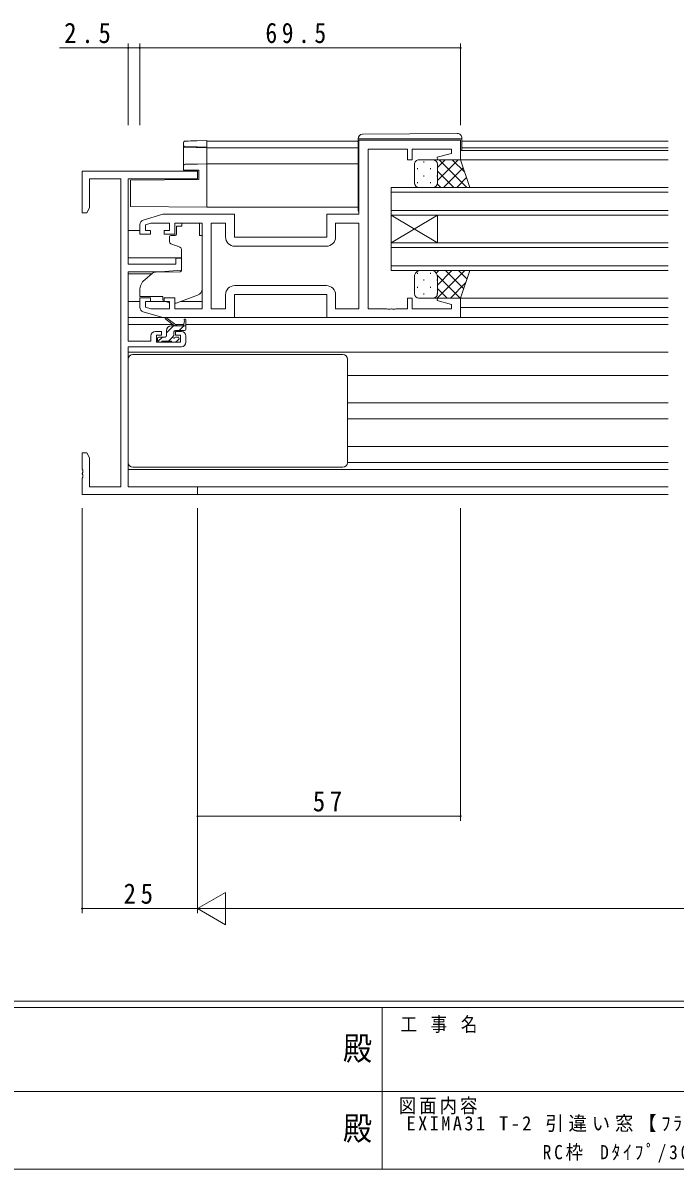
# Model space of a CAD drawing. Units: millimetres on the paper. Extents: x -397 to 397, y -282 to 282.
# Drawn here: x -86.7 to 54.6, y -282.1 to -33.9 of the extents above; entities that cross this region are included whole.
import ezdxf
from ezdxf.enums import TextEntityAlignment as Align

# ---------------------------------------------------------------- set-up
doc = ezdxf.new("R2010")
doc.units = ezdxf.units.MM
for name, color, linetype, lineweight in [('0-1_YKK_ZWAK', 7, 'Continuous', 18), ('0-3_YKK_11', 7, 'Continuous', 18), ('0-4_YKK_12', 2, 'Continuous', 18), ('0-5_YKK_13', 4, 'Continuous', 18), ('0-6_YKK_D', 6, 'Continuous', 18)]:
    doc.layers.add(name, color=color, linetype=linetype, lineweight=lineweight)
doc.layers.add('0-2_USER1', color=7, linetype='Continuous')
doc.styles.add('ＭＳ ゴシック', font='')
doc.styles.get('ＭＳ ゴシック').set_extended_font_data('MS Gothic')

msp = doc.modelspace()

# ---------------------------------------------------------------- linework, layer by layer
at = {"layer": '0-1_YKK_ZWAK'}
for p, q in [((376.092, -245.688), (-393.908, -245.688)), ((338.292, -247.088), (-393.908, -247.088)), ((-8.908, -247.088), (-8.908, -282.088)), ((-136.308, -265.287), (-7.508, -265.287)), ((-7.508, -265.287), (121.292, -265.287)), ((-393.908, -282.088), (338.292, -282.088))]:
    msp.add_line(p, q, dxfattribs=at)
at = {"layer": '0-3_YKK_11'}
for p, q in [((-13.908, -59.29), (-13.908, -75.29)), ((8.092, -59.29), (-13.908, -59.29)), ((8.092, -63.49), (8.092, -59.29)), ((-11.908, -61.22), (-3.408, -61.22)), ((-11.908, -95.76), (-11.908, -61.22)), ((-3.408, -61.22), (-3.408, -63.49)), ((-2.408, -61.22), (6.162, -61.22)), ((-2.408, -63.49), (-2.408, -61.22)), ((6.162, -61.22), (6.162, -62.137)), ((-3.408, -63.49), (-2.408, -63.49)), ((6.162, -62.137), (3.063, -62.968)), ((3.063, -62.968), (3.131, -63.49)), ((3.131, -63.49), (8.092, -63.49)), ((-73.908, -65.99), (-73.908, -74.99)), ((-48.908, -65.99), (-73.908, -65.99)), ((-48.908, -67.62), (-48.908, -65.99)), ((-72.278, -67.62), (-65.538, -67.62)), ((-72.278, -73.899), (-72.278, -67.62)), ((-65.538, -67.62), (-65.538, -134.36)), ((-63.908, -67.62), (-48.908, -67.62)), ((-63.908, -86.09), (-63.908, -67.62)), ((-72.908, -74.99), (-72.278, -73.899)), ((-73.908, -74.99), (-72.908, -74.99)), ((-56.408, -75.29), (-60.696, -76.576)), ((-40.908, -75.29), (-56.408, -75.29)), ((-40.908, -80.29), (-40.908, -75.29)), ((-20.908, -75.29), (-20.908, -80.29)), ((-13.908, -75.29), (-20.908, -75.29)), ((-61.408, -77.534), (-61.408, -79.59)), ((-60.208, -77.579), (-59.013, -77.22)), ((-60.208, -78.79), (-60.208, -77.579)), ((-59.108, -78.79), (-60.208, -78.79)), ((-59.108, -79.59), (-59.108, -78.79)), ((-59.013, -77.22), (-55.008, -77.22)), ((-56.108, -78.79), (-56.108, -79.59)), ((-55.008, -78.79), (-56.108, -78.79)), ((-55.008, -77.22), (-55.008, -78.79)), ((-53.808, -77.22), (-47.908, -77.22)), ((-53.808, -79.59), (-53.808, -77.22)), ((-47.908, -77.22), (-47.908, -95.76)), ((-45.978, -77.22), (-45.978, -95.76)), ((-42.838, -77.22), (-45.978, -77.22)), ((-42.838, -80.22), (-42.838, -77.22)), ((-18.978, -77.22), (-18.978, -80.22)), ((-13.908, -77.22), (-18.978, -77.22)), ((-13.908, -95.76), (-13.908, -77.22)), ((-61.408, -79.59), (-59.108, -79.59)), ((-56.108, -79.59), (-53.808, -79.59)), ((-20.908, -80.29), (-40.908, -80.29)), ((-20.978, -82.22), (-40.838, -82.22)), ((-20.978, -82.22), (-40.838, -82.22)), ((-53.608, -86.09), (-63.908, -86.09)), ((-53.608, -84.79), (-53.608, -86.09)), ((-52.408, -84.79), (-53.608, -84.79)), ((-52.408, -87.396), (-52.408, -84.79)), ((-63.908, -87.79), (-56.908, -87.79)), ((-63.908, -102.79), (-63.908, -87.79)), ((-56.908, -87.79), (-52.408, -87.396)), ((-40.838, -90.76), (-20.978, -90.76)), ((-61.408, -93.39), (-61.408, -95.446)), ((-59.108, -93.39), (-61.408, -93.39)), ((-60.208, -94.19), (-59.108, -94.19)), ((-60.208, -95.402), (-60.208, -94.19)), ((-59.108, -94.19), (-59.108, -93.39)), ((-56.108, -93.39), (-56.108, -94.19)), ((-53.808, -93.39), (-56.108, -93.39)), ((-56.108, -94.19), (-55.008, -94.19)), ((-55.008, -94.19), (-55.008, -95.76)), ((-53.808, -95.76), (-53.808, -93.39)), ((-42.838, -95.76), (-42.838, -92.76)), ((-40.908, -92.69), (-20.908, -92.69)), ((-40.908, -97.69), (-40.908, -92.69)), ((-20.908, -92.69), (-20.908, -97.69)), ((-18.978, -92.76), (-18.978, -95.76)), ((-3.408, -93.49), (-3.408, -95.76)), ((-2.408, -93.49), (-3.408, -93.49)), ((-2.408, -95.76), (-2.408, -93.49)), ((3.131, -93.49), (3.063, -94.013)), ((3.063, -94.013), (6.162, -94.843)), ((8.092, -93.49), (3.131, -93.49)), ((8.092, -97.69), (8.092, -93.49)), ((-60.696, -96.404), (-56.408, -97.69)), ((-59.013, -95.76), (-60.208, -95.402)), ((-55.008, -95.76), (-59.013, -95.76)), ((-47.908, -95.76), (-53.808, -95.76)), ((-45.978, -95.76), (-42.838, -95.76)), ((-18.978, -95.76), (-13.908, -95.76)), ((-7.866, -95.76), (-11.908, -95.76)), ((-7.683, -95.88), (-7.866, -95.76)), ((-7.133, -95.88), (-7.683, -95.88)), ((-6.95, -95.76), (-7.133, -95.88)), ((-6.866, -95.76), (-6.95, -95.76)), ((-6.683, -95.88), (-6.866, -95.76)), ((-6.133, -95.88), (-6.683, -95.88)), ((-5.95, -95.76), (-6.133, -95.88)), ((-3.408, -95.76), (-5.95, -95.76)), ((6.162, -95.76), (-2.408, -95.76)), ((6.162, -94.843), (6.162, -95.76)), ((-56.408, -97.69), (-40.908, -97.69)), ((-20.908, -97.69), (8.092, -97.69)), ((-59.008, -101.69), (-59.008, -102.79)), ((-56.708, -100.69), (-58.008, -100.69)), ((-57.808, -101.49), (-56.708, -101.49)), ((-57.808, -102.99), (-57.808, -101.49)), ((-56.708, -101.49), (-56.708, -100.69)), ((-53.708, -100.69), (-53.708, -101.49)), ((-52.408, -100.69), (-53.708, -100.69)), ((-53.708, -101.49), (-52.608, -101.49)), ((-52.608, -101.49), (-52.608, -102.99)), ((-51.408, -102.99), (-51.408, -101.69)), ((-59.008, -102.79), (-63.908, -102.79)), ((-63.908, -103.99), (-52.408, -103.99)), ((-63.908, -134.36), (-63.908, -103.99)), ((-52.608, -102.99), (-57.808, -102.99)), ((-73.908, -126.99), (-73.908, -130.532)), ((-72.908, -126.99), (-73.908, -126.99)), ((-72.278, -128.081), (-72.908, -126.99)), ((-72.278, -134.36), (-72.278, -128.081)), ((-73.908, -130.532), (-73.788, -130.715)), ((-73.788, -131.265), (-73.908, -131.448)), ((-73.908, -131.448), (-73.908, -131.532)), ((-73.908, -131.532), (-73.788, -131.715)), ((-73.788, -130.715), (-73.788, -131.265)), ((-73.788, -132.265), (-73.908, -132.448)), ((-73.908, -132.448), (-73.908, -135.99)), ((-73.788, -131.715), (-73.788, -132.265)), ((-73.908, -135.99), (-48.908, -135.99)), ((-65.538, -134.36), (-72.278, -134.36)), ((-48.908, -134.36), (-63.908, -134.36)), ((-48.908, -135.99), (-48.908, -134.36))]:
    msp.add_line(p, q, dxfattribs=at)
for centre, radius, start, end in [((-60.408, -77.534), 1, 106.69926, 180.00004), ((-40.838, -80.22), 2, 180.00001, 269.99999), ((-20.978, -80.22), 2, 270.00001, 359.99999), ((-40.838, -92.76), 2, 90.00001, 179.99999), ((-20.978, -92.76), 2, 0.00001, 89.99999), ((-60.408, -95.446), 1, 179.99996, 253.30074), ((-58.008, -101.69), 1, 90.00001, 179.99999), ((-52.408, -101.69), 1, 0.00001, 89.99999), ((-52.408, -102.99), 1, 270.00001, 359.99999)]:
    msp.add_arc(centre, radius, start, end, dxfattribs=at)
at = {"layer": '0-4_YKK_12'}
for p, q in [((-46.908, -73.79), (-46.908, -59.49)), ((-46.908, -59.49), (-14.108, -59.49)), ((8.392, -59.49), (53.092, -59.49)), ((-14.108, -60.89), (-46.908, -60.89)), ((8.092, -61.489), (53.092, -61.49)), ((53.092, -60.89), (8.392, -60.89)), ((-46.908, -64.39), (-14.108, -64.39)), ((7.592, -63.49), (53.092, -63.49)), ((-6.908, -75.49), (-6.908, -69.49)), ((-6.908, -69.49), (53.092, -69.49)), ((53.092, -70.49), (-6.908, -70.49)), ((-46.908, -73.79), (-14.108, -73.79)), ((-6.908, -74.49), (53.092, -74.49)), ((-6.908, -81.49), (3.092, -75.49)), ((-6.908, -75.49), (3.092, -81.49)), ((-6.908, -75.49), (-6.908, -81.49)), ((53.092, -75.49), (-6.908, -75.49)), ((3.092, -75.49), (3.092, -81.49)), ((-63.908, -78.79), (-61.408, -78.79)), ((-6.908, -87.49), (-6.908, -81.49)), ((-6.908, -81.49), (53.092, -81.49)), ((53.092, -82.49), (-6.908, -82.49)), ((-63.908, -84.744), (-52.408, -84.744)), ((-6.908, -86.49), (53.092, -86.49)), ((-63.908, -88.237), (-58.84, -88.237)), ((53.092, -87.49), (-6.908, -87.49)), ((-63.908, -94.19), (-61.408, -94.19)), ((-59.908, -94.19), (-55.308, -94.19)), ((-52.593, -94.19), (-47.908, -94.19)), ((7.592, -93.49), (53.092, -93.489)), ((8.092, -95.49), (53.092, -95.49)), ((-63.908, -99.19), (-54.298, -99.19)), ((-53.704, -99.19), (-51.854, -99.19)), ((-51.408, -99.19), (53.092, -99.19)), ((7.592, -97.69), (53.092, -97.69)), ((7.592, -97.69), (53.092, -97.69)), ((-63.908, -105.19), (53.092, -105.19)), ((-16.408, -110.19), (53.092, -110.19)), ((-16.408, -116.144), (53.092, -116.144)), ((-16.408, -119.637), (53.092, -119.637)), ((-16.408, -125.59), (53.092, -125.59)), ((-63.908, -130.59), (53.092, -130.59)), ((53.092, -134.36), (-63.608, -134.36)), ((-49.208, -135.99), (53.092, -135.99))]:
    msp.add_line(p, q, dxfattribs=at)
at = {"layer": '0-5_YKK_13'}
for p, q in [((-51.708, -59.505), (-51.845, -59.605)), ((-51.588, -59.481), (-51.708, -59.505)), ((-51.413, -59.468), (-51.563, -59.479)), ((-51.169, -59.455), (-51.413, -59.468)), ((-50.84, -59.443), (-51.169, -59.455)), ((-50.439, -59.43), (-50.84, -59.443)), ((-49.98, -59.417), (-50.439, -59.43)), ((-49.481, -59.406), (-49.98, -59.417)), ((-48.961, -59.396), (-49.481, -59.406)), ((-48.961, -59.396), (-46.908, -59.359)), ((-46.908, -59.359), (-46.908, -59.659)), ((-14.108, -58.981), (-14.108, -58.99)), ((-14.108, -58.99), (-14.108, -59.29)), ((-14.108, -58.99), (-13.613, -58.99)), ((-14.108, -74.29), (-14.108, -59.29)), ((7.383, -57.803), (-13.117, -57.982)), ((8.392, -59.29), (8.392, -58.99)), ((8.392, -59.29), (8.392, -61.49)), ((-51.845, -59.605), (-51.908, -59.789)), ((-51.908, -60.425), (-51.908, -59.789)), ((-51.908, -60.515), (-51.908, -60.425)), ((-51.908, -60.515), (-51.903, -60.571)), ((-51.908, -64.772), (-51.908, -60.515)), ((-51.903, -60.571), (-51.886, -60.624)), ((-51.886, -60.624), (-51.859, -60.674)), ((-51.859, -60.674), (-51.822, -60.718)), ((-51.822, -60.718), (-51.778, -60.754)), ((-51.778, -60.754), (-51.727, -60.781)), ((-51.727, -60.781), (-51.671, -60.798)), ((-51.671, -60.798), (-51.613, -60.804)), ((-51.594, -60.719), (-51.613, -60.725)), ((-51.613, -60.804), (-46.908, -60.885)), ((-51.494, -60.713), (-51.594, -60.719)), ((-51.311, -60.708), (-51.494, -60.713)), ((-51.051, -60.706), (-51.311, -60.708)), ((-50.723, -60.705), (-51.051, -60.706)), ((-50.336, -60.707), (-50.723, -60.705)), ((-49.905, -60.711), (-50.336, -60.707)), ((-49.441, -60.716), (-49.905, -60.711)), ((-48.961, -60.724), (-49.441, -60.716)), ((-46.908, -60.459), (-46.908, -59.659)), ((-46.908, -60.885), (-46.908, -60.759)), ((-46.908, -60.885), (-46.908, -61.185)), ((-46.908, -64.09), (-46.908, -61.185)), ((-51.613, -64.472), (-48.937, -64.426)), ((-48.937, -64.426), (-46.908, -64.39)), ((-46.908, -64.09), (-46.908, -64.39)), ((-46.908, -64.39), (-46.908, -64.69)), ((-1.908, -68.49), (-1.908, -64.49)), ((-0.908, -63.49), (2.092, -63.49)), ((0.172, -63.91), (0.172, -64.11)), ((8.092, -63.49), (2.092, -63.49)), ((3.002, -64.076), (3.002, -64.11)), ((3.092, -68.01), (7.612, -63.49)), ((3.092, -65.182), (4.784, -63.49)), ((3.092, -64.49), (3.092, -68.49)), ((3.092, -64.49), (3.092, -68.49)), ((3.46, -63.49), (9.46, -69.49)), ((6.288, -63.49), (8.993, -66.195)), ((10.092, -69.49), (8.092, -63.49)), ((-48.608, -65.79), (-48.934, -65.784)), ((-48.608, -67.79), (-48.608, -65.79)), ((-46.908, -73.19), (-46.908, -64.69)), ((-1.243, -65.325), (-1.243, -65.525)), ((0.172, -66.94), (0.172, -67.14)), ((1.587, -65.325), (1.587, -65.525)), ((3.002, -66.94), (3.002, -67.14)), ((3.092, -65.95), (6.632, -69.49)), ((4.44, -69.49), (8.679, -65.252)), ((-48.608, -67.79), (-63.408, -67.919)), ((-63.408, -73.046), (-63.408, -67.919)), ((-1.243, -68.355), (-1.243, -68.555)), ((2.092, -69.49), (-0.908, -69.49)), ((1.587, -68.355), (1.587, -68.555)), ((2.092, -69.49), (10.092, -69.49)), ((3.059, -68.746), (3.803, -69.49)), ((7.269, -69.49), (9.386, -67.373)), ((-63.408, -73.646), (-63.408, -73.046)), ((-46.908, -73.79), (-63.408, -73.646)), ((-46.908, -73.19), (-46.908, -73.79)), ((-53.478, -78.89), (-53.478, -77.89)), ((-52.308, -77.89), (-53.478, -77.89)), ((-53.478, -78.89), (-53.478, -79.59)), ((-52.308, -77.22), (-52.308, -77.89)), ((-52.308, -77.22), (-48.508, -77.22)), ((-48.508, -77.22), (-48.508, -77.89)), ((-48.508, -78.89), (-48.508, -77.89)), ((-48.508, -79.89), (-48.508, -78.89)), ((-55.008, -80.19), (-55.008, -81.24)), ((-53.778, -79.89), (-54.708, -79.89)), ((-54.679, -81.71), (-52.679, -82.438)), ((-48.508, -79.89), (-47.908, -79.89)), ((-47.908, -91.445), (-47.908, -79.89)), ((-52.408, -82.887), (-52.408, -87.493)), ((-58.645, -88.073), (-60.337, -89.492)), ((-52.625, -87.792), (-58.011, -87.839)), ((-1.908, -88.99), (-1.908, -92.49)), ((-1.243, -88.225), (-1.243, -88.025)), ((2.092, -87.49), (-0.908, -87.49)), ((1.587, -88.225), (1.587, -88.025)), ((2.092, -87.49), (10.092, -87.49)), ((2.828, -88.066), (3.403, -87.49)), ((3.036, -88.514), (8.012, -93.49)), ((3.06, -93.49), (9.06, -87.49)), ((3.092, -90.63), (6.232, -87.49)), ((3.092, -92.49), (3.092, -88.99)), ((3.092, -92.49), (3.092, -88.99)), ((4.84, -87.49), (8.779, -91.429)), ((7.669, -87.49), (9.486, -89.307)), ((10.092, -87.49), (8.092, -93.49)), ((-61.408, -91.79), (-61.408, -93.09)), ((-1.243, -91.255), (-1.243, -91.055)), ((0.172, -89.64), (0.172, -89.44)), ((1.587, -91.255), (1.587, -91.055)), ((3.002, -89.64), (3.002, -89.44)), ((3.092, -91.398), (5.184, -93.49)), ((5.888, -93.49), (9.193, -90.185)), ((-61.408, -93.09), (-56.408, -93.09)), ((-56.408, -93.09), (-56.408, -93.39)), ((-56.408, -93.39), (-56.408, -93.887)), ((-56.063, -94.048), (-56.408, -93.887)), ((-55.102, -94.496), (-55.759, -94.19)), ((-53.536, -94.531), (-48.899, -92.856)), ((-0.908, -93.49), (2.092, -93.49)), ((0.172, -92.67), (0.172, -92.47)), ((8.092, -93.49), (2.092, -93.49)), ((2.327, -93.462), (2.355, -93.49)), ((3.002, -92.67), (3.002, -92.47)), ((-56.335, -97.69), (-63.908, -97.69)), ((-53.908, -99.49), (-55.728, -98.089)), ((-53.308, -99.49), (-55.526, -97.808)), ((-51.708, -98.364), (-51.907, -99.49)), ((-51.408, -100.19), (-51.408, -98.191)), ((-41.408, -97.69), (-20.408, -97.69)), ((-55.608, -100.977), (-54.122, -99.49)), ((-55.608, -101.59), (-55.608, -100.49)), ((-54.608, -99.49), (-51.408, -99.49)), ((-54.008, -101.429), (-54.008, -100.79)), ((-53.708, -100.49), (-51.708, -100.49)), ((-52.877, -100.49), (-51.877, -99.49)), ((-57.608, -102.19), (-57.608, -102.69)), ((-57.527, -102.895), (-56.522, -101.89)), ((-55.908, -101.89), (-57.308, -101.89)), ((-57.308, -102.99), (-56.808, -102.99)), ((-56.608, -102.79), (-54.508, -102.79)), ((-55.177, -102.79), (-54.257, -101.871)), ((-54.308, -102.99), (-53.708, -102.99)), ((-53.208, -101.89), (-53.547, -101.89)), ((-53.496, -102.902), (-52.996, -102.402)), ((-63.908, -106.69), (-63.908, -129.09)), ((-54.408, -105.69), (-62.908, -105.69)), ((-25.408, -105.69), (-54.408, -105.69)), ((-17.408, -105.69), (-25.408, -105.69)), ((-16.408, -106.69), (-16.408, -113.99)), ((-16.408, -129.09), (-16.408, -113.99)), ((-62.908, -130.09), (-17.408, -130.09)), ((-16.408, -129.09), (53.092, -129.09))]:
    msp.add_line(p, q, dxfattribs=at)
for points in [[(-13.613, -58.99), (7.887, -58.99), (8.392, -58.99), (8.392, -58.803)], [(-46.908, -60.459), (-46.908, -60.759), (-48.961, -60.724)], [(-48.934, -65.784), (-51.908, -65.733), (-51.908, -64.772)]]:
    msp.add_lwpolyline(points, dxfattribs=at)
for centre, radius, start, end in [((-13.108, -58.981), 1, 90.5, 180), ((7.392, -58.803), 1, 0, 90.5), ((-51.608, -60.425), 0.3, 180.00426, 269.00446), ((-51.608, -64.772), 0.3, 91, 180), ((-0.908, -64.49), 1, 89.9999, 179.9999), ((2.092, -64.49), 1, 359.9999, 89.9999), ((2.092, -64.49), 1, 359.9999, 89.9999), ((-0.908, -68.49), 1, 179.9999, 269.9999), ((2.092, -68.49), 1, 269.9999, 359.9999), ((2.092, -68.49), 1, 269.9999, 359.9999), ((-13.608, -74.29), 0.5, 180, 233.13017), ((-54.708, -80.19), 0.3, 90, 180), ((-54.508, -81.24), 0.5, 180, 250), ((-53.778, -79.59), 0.3, 270, 0), ((-52.908, -82.887), 0.5, 0, 70), ((-58.002, -88.839), 1, 90.5, 130), ((-52.708, -87.493), 0.3, 270.5, 0), ((-0.376, -88.928), 1.534, 110.30881, 182.3117), ((1.56, -88.928), 1.534, 357.68843, 69.69136), ((1.56, -88.928), 1.534, 357.68843, 69.69136), ((-58.408, -91.79), 3, 130, 180), ((-49.408, -91.445), 1.5, 289.85326, 0), ((-0.908, -92.49), 1, 180.0001, 270.0001), ((2.092, -92.49), 1, 270.0001, 0.0001), ((2.092, -92.49), 1, 270.0001, 0.0001), ((-54.679, -93.59), 1, 245, 250.79704), ((-53.876, -93.59), 1, 273.88684, 289.85326), ((-55.708, -97.89), 0.2, 24.41711, 264.41711), ((-51.608, -98.191), 0.2, 360, 240), ((-55.908, -101.59), 0.3, 270, 360), ((-54.608, -100.49), 1, 90, 180), ((-54.008, -101.89), 0.25, 123.05573, 326.94427), ((-54.308, -101.429), 0.3, 303.05573, 360), ((-53.708, -100.79), 0.3, 90, 180), ((-51.708, -100.19), 0.3, 270, 360), ((-57.308, -102.19), 0.3, 90, 180), ((-57.308, -102.69), 0.3, 180, 270), ((-56.808, -102.79), 0.2, 270, 360), ((-54.308, -102.79), 0.2, 180, 270), ((-53.547, -102.19), 0.3, 90, 146.94427), ((-53.708, -102.69), 0.3, 270, 315), ((-53.208, -102.19), 0.3, 315, 90), ((-62.908, -106.69), 1, 90, 180), ((-17.408, -106.69), 1, 0, 90), ((-62.908, -129.09), 1, 180, 270), ((-17.408, -129.09), 1, 270, 0)]:
    msp.add_arc(centre, radius, start, end, dxfattribs=at)
at = {"layer": '0-6_YKK_D'}
for p, q in [((-63.908, -39.29), (-78.808, -39.29)), ((-63.908, -55.99), (-63.908, -38.29)), ((-61.408, -39.29), (-63.908, -39.29)), ((-61.408, -55.99), (-61.408, -38.29)), ((-61.408, -55.99), (-61.408, -38.29)), ((-61.408, -39.29), (8.092, -39.29)), ((8.092, -55.99), (8.092, -38.29)), ((-73.908, -138.99), (-73.908, -226.688)), ((-48.908, -138.99), (-48.908, -206.688)), ((-48.908, -138.99), (-48.908, -226.688)), ((-48.908, -138.99), (-48.908, -226.688)), ((8.092, -138.99), (8.092, -206.688)), ((-48.908, -205.688), (8.092, -205.688)), ((-48.908, -225.688), (-42.846, -222.188)), ((-42.846, -229.188), (-42.846, -222.188)), ((-48.908, -225.688), (-73.908, -225.688)), ((-48.908, -225.688), (-36.784, -225.688)), ((-48.908, -225.688), (-42.846, -229.188)), ((-41.908, -225.688), (284.092, -225.688))]:
    msp.add_line(p, q, dxfattribs=at)
for centre, start, end in [((-63.908, -39.29), 0, 180), ((-63.908, -39.29), 180, 0), ((-61.408, -39.29), 0, 180), ((-61.408, -39.29), 0, 180), ((-61.408, -39.29), 180, 0), ((-61.408, -39.29), 180, 0), ((8.092, -39.29), 0, 180), ((8.092, -39.29), 180, 0), ((-48.908, -205.688), 0, 180), ((-48.908, -205.688), 180, 0), ((8.092, -205.688), 0, 180), ((8.092, -205.688), 180, 0), ((-73.908, -225.688), 0, 180), ((-73.908, -225.688), 180, 0)]:
    msp.add_arc(centre, 0.106, start, end, dxfattribs=at)

# ---------------------------------------------------------------- texts
at = {"layer": '0-1_YKK_ZWAK', "style": 'ＭＳ ゴシック', "width": 0.9}
for p in [(-17.39, -260.044), (-17.39, -277.365)]:
    msp.add_text('殿', height=5.132, dxfattribs=at).set_placement(p, align=Align.BOTTOM_LEFT)
at = {"layer": '0-1_YKK_ZWAK', "char_height": 3.079, "attachment_point": 7, "style": 'ＭＳ ゴシック'}
for s, insert in [('\\T1.22;\\W0.85;工\\~事\\~名', (-4.896, -252.62)), ('\\T1.17;\\W0.9;図面内容', (-5.291, -270.236))]:
    msp.add_mtext(s, dxfattribs=dict(at, insert=insert))
at = {"layer": '0-2_USER1', "char_height": 3.079, "attachment_point": 7, "style": 'ＭＳ ゴシック'}
for s, insert in [('\\T1.26;\\W0.95;EXIMA31\\~T-2\\~引違い窓【ﾌﾗｯﾄ下枠仕様】(2枚建)', (-3.611, -274.537)), ('\\T1.32;\\W0.9;RC枠\\~Dﾀｲﾌﾟ/30mm溝幅', (25.889, -280.712))]:
    msp.add_mtext(s, dxfattribs=dict(at, insert=insert))
at = {"layer": '0-6_YKK_D', "color": 7, "char_height": 4.399, "attachment_point": 7, "style": 'ＭＳ ゴシック'}
for s, insert in [('\\T1.38;\\W0.9;2.5', (-77.808, -38.29)), ('\\T1.39;\\W0.85;69.5', (-34.178, -38.29)), ('\\T1.37;\\W0.9;57', (-23.928, -204.688)), ('\\T1.37;\\W0.9;25', (-64.928, -224.688))]:
    msp.add_mtext(s, dxfattribs=dict(at, insert=insert))

doc.saveas('drawing.dxf')
